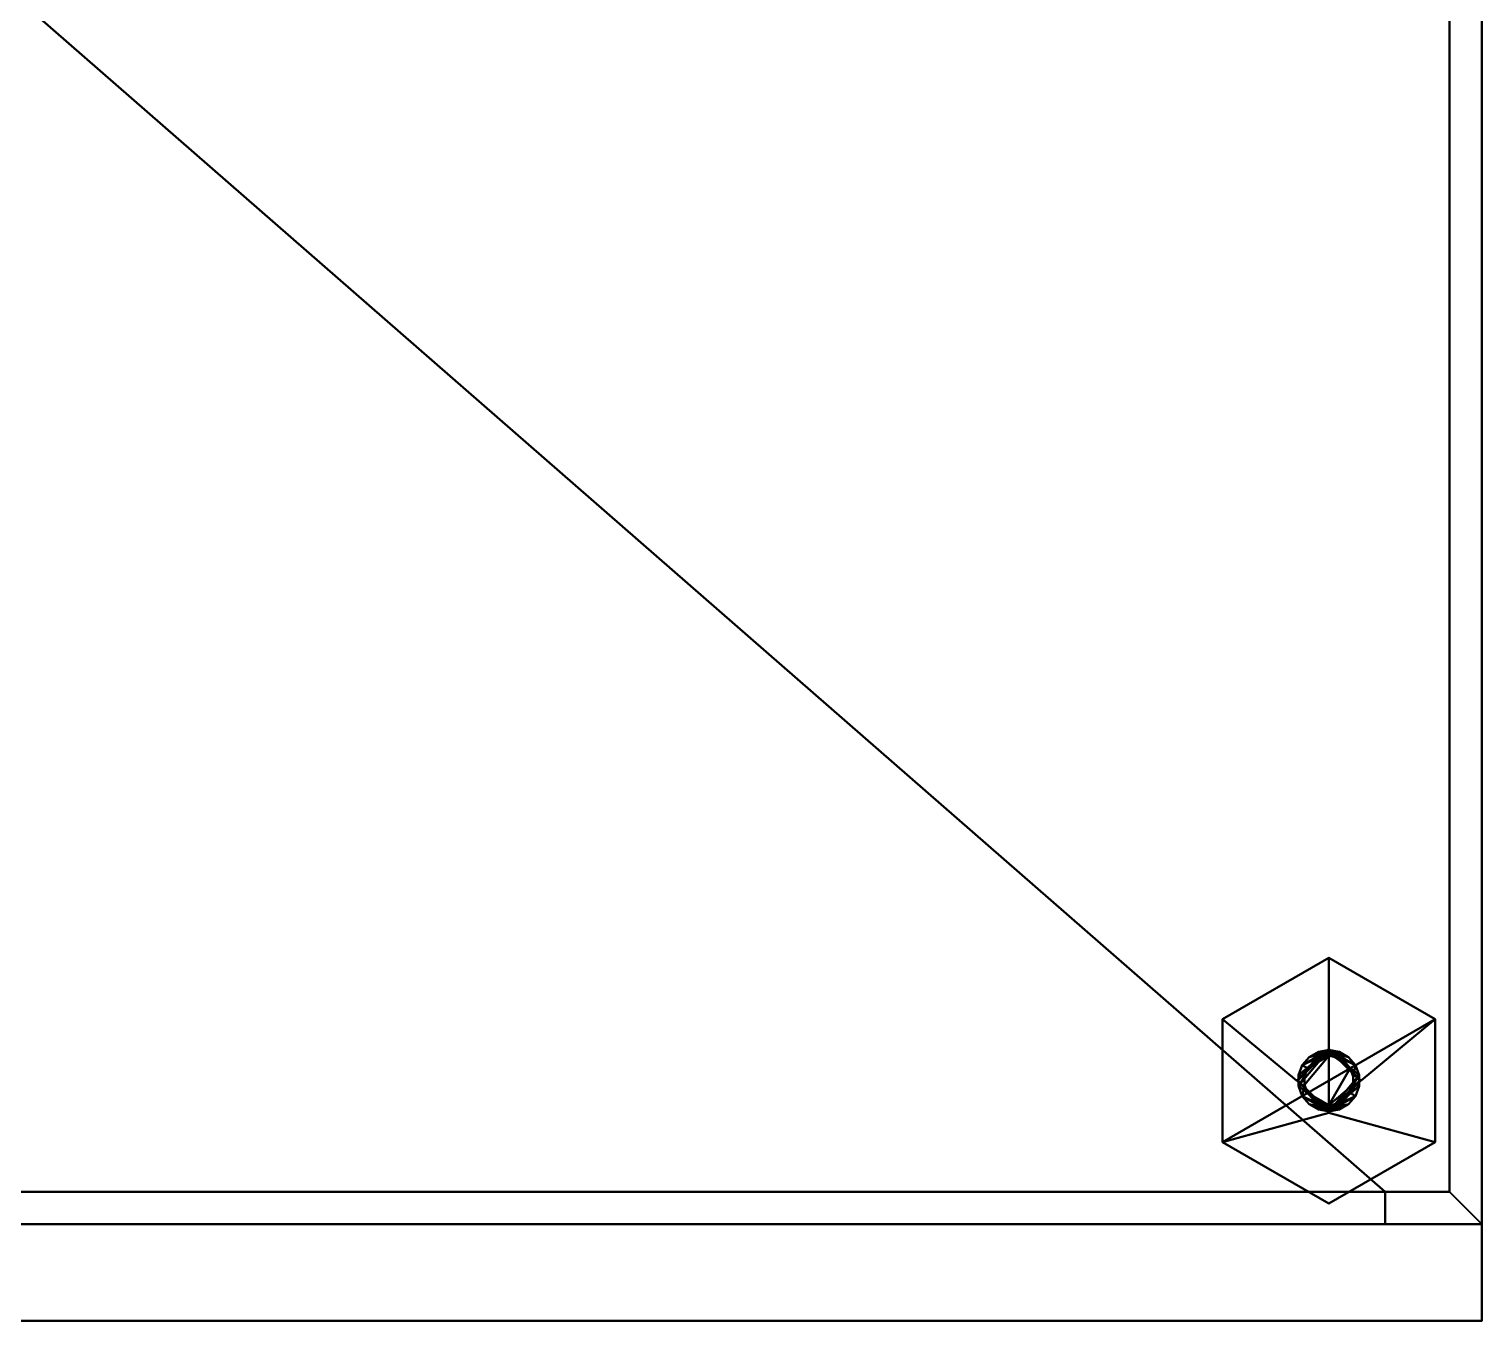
# Model space of a CAD drawing. Header units: millimetres. Extents: x -225 to 2025, y -202 to 200.
# Drawn here: x 450 to 675, y -200 to 0 of the extents above; entities that cross this region are included whole.
import ezdxf

# ---------------------------------------------------------------- set-up
doc = ezdxf.new("R2010")
doc.units = ezdxf.units.MM
doc.layers.add('I-FURN-PNLS', color=7, linetype='Continuous', lineweight=40)

msp = doc.modelspace()

# ---------------------------------------------------------------- meshes
at = {"layer": 'I-FURN-PNLS', "color": 7, "true_color": 0xf5f5f3}
mesh = msp.add_polyface(dxfattribs=at)
corners = [(225, 200, 1799.81), (225, -185, 1799.81), (240, -185, 1799.81), (240, -180, 1799.81), (230, -180, 1799.81), (230, 195, 1799.81), (670, 195, 1799.81), (670, -180, 1799.81), (660, -180, 1799.81), (660, -185, 1799.81), (675, -185, 1799.81), (675, 200, 1799.81)]
mesh.append_faces([[corners[k] for k in face] for face in [(4, 1, 2, 3)]], dxfattribs={"vtx0": -1, "color": 7})
mesh.append_faces([[corners[k] for k in face] for face in [(0, 5, 6, 11), (11, 6, 7, 10)]], dxfattribs={"vtx0": -1, "vtx2": -1, "color": 7})
mesh.append_faces([[corners[k] for k in face] for face in [(9, 10, 7, 8)]], dxfattribs={"vtx1": -1, "color": 7})
mesh.append_faces([[corners[k] for k in face] for face in [(4, 5, 0, 1)]], dxfattribs={"vtx1": -1, "vtx3": -1, "color": 7})
mesh = msp.add_polyface(dxfattribs=at)
corners = [(225, 200, 15), (675, 200, 15), (675, -185, 15), (660, -185, 15), (660, -180, 15), (670, -180, 15), (670, 195, 15), (230, 195, 15), (230, -180, 15), (240, -180, 15), (240, -185, 15), (225, -185, 15)]
mesh.append_faces([[corners[k] for k in face] for face in [(5, 2, 3, 4)]], dxfattribs={"vtx0": -1, "color": 7})
mesh.append_faces([[corners[k] for k in face] for face in [(2, 5, 6, 1)]], dxfattribs={"vtx0": -1, "vtx2": -1, "color": 7})
mesh.append_faces([[corners[k] for k in face] for face in [(10, 11, 8, 9)]], dxfattribs={"vtx1": -1, "color": 7})
mesh.append_faces([[corners[k] for k in face] for face in [(7, 8, 11, 0), (6, 7, 0, 1)]], dxfattribs={"vtx1": -1, "vtx3": -1, "color": 7})
mesh = msp.add_polyface(dxfattribs=at)
corners = [(675, 200, 1799.81), (675, -185, 1799.81), (675, -185, 15), (675, 200, 15)]
mesh.append_faces([[corners[k] for k in face] for face in [(0, 1, 2, 3)]], dxfattribs={"color": 7})
mesh = msp.add_polyface(dxfattribs=at)
corners = [(670, 195, 35), (230, 195, 35), (230, -180, 35), (240, -180, 35), (240, -185, 35), (660, -185, 35), (660, -180, 35), (670, -180, 35)]
mesh.append_faces([[corners[k] for k in face] for face in [(5, 6, 3, 4)]], dxfattribs={"vtx1": -1, "color": 7})
mesh.append_faces([[corners[k] for k in face] for face in [(1, 2, 3, 6)]], dxfattribs={"vtx2": -1, "vtx3": -1, "color": 7})
mesh.append_faces([[corners[k] for k in face] for face in [(6, 7, 0, 1)]], dxfattribs={"vtx3": -1, "color": 7})
mesh = msp.add_polyface(dxfattribs=at)
corners = [(670, 195, 15), (670, -180, 15), (660, -180, 15), (660, -185, 15), (240, -185, 15), (240, -180, 15), (230, -180, 15), (230, 195, 15)]
mesh.append_faces([[corners[k] for k in face] for face in [(4, 5, 2, 3)]], dxfattribs={"vtx1": -1, "color": 7})
mesh.append_faces([[corners[k] for k in face] for face in [(0, 1, 2, 5)]], dxfattribs={"vtx2": -1, "vtx3": -1, "color": 7})
mesh.append_faces([[corners[k] for k in face] for face in [(5, 6, 7, 0)]], dxfattribs={"vtx3": -1, "color": 7})
mesh = msp.add_polyface(dxfattribs=at)
corners = [(670, 195, 1799.81), (230, 195, 1799.81), (230, -180, 1799.81), (240, -180, 1799.81), (240, -185, 1799.81), (660, -185, 1799.81), (660, -180, 1799.81), (670, -180, 1799.81)]
mesh.append_faces([[corners[k] for k in face] for face in [(5, 6, 3, 4)]], dxfattribs={"vtx1": -1, "color": 7})
mesh.append_faces([[corners[k] for k in face] for face in [(1, 2, 3, 6)]], dxfattribs={"vtx2": -1, "vtx3": -1, "color": 7})
mesh.append_faces([[corners[k] for k in face] for face in [(6, 7, 0, 1)]], dxfattribs={"vtx3": -1, "color": 7})
mesh = msp.add_polyface(dxfattribs=at)
corners = [(670, 195, 1789.81), (670, -180, 1789.81), (660, -180, 1789.81), (660, -185, 1789.81), (240, -185, 1789.81), (240, -180, 1789.81), (230, -180, 1789.81), (230, 195, 1789.81)]
mesh.append_faces([[corners[k] for k in face] for face in [(4, 5, 2, 3)]], dxfattribs={"vtx1": -1, "color": 7})
mesh.append_faces([[corners[k] for k in face] for face in [(0, 1, 2, 5)]], dxfattribs={"vtx2": -1, "vtx3": -1, "color": 7})
mesh.append_faces([[corners[k] for k in face] for face in [(5, 6, 7, 0)]], dxfattribs={"vtx3": -1, "color": 7})
mesh = msp.add_polyface(dxfattribs=at)
corners = [(670, 195, 1349.81), (230, 195, 1349.81), (230, -180, 1349.81), (240, -180, 1349.81), (240, -185, 1349.81), (660, -185, 1349.81), (660, -180, 1349.81), (670, -180, 1349.81)]
mesh.append_faces([[corners[k] for k in face] for face in [(5, 6, 3, 4)]], dxfattribs={"vtx1": -1, "color": 7})
mesh.append_faces([[corners[k] for k in face] for face in [(1, 2, 3, 6)]], dxfattribs={"vtx2": -1, "vtx3": -1, "color": 7})
mesh.append_faces([[corners[k] for k in face] for face in [(6, 7, 0, 1)]], dxfattribs={"vtx3": -1, "color": 7})
mesh = msp.add_polyface(dxfattribs=at)
corners = [(670, 195, 1339.81), (670, -180, 1339.81), (660, -180, 1339.81), (660, -185, 1339.81), (240, -185, 1339.81), (240, -180, 1339.81), (230, -180, 1339.81), (230, 195, 1339.81)]
mesh.append_faces([[corners[k] for k in face] for face in [(4, 5, 2, 3)]], dxfattribs={"vtx1": -1, "color": 7})
mesh.append_faces([[corners[k] for k in face] for face in [(0, 1, 2, 5)]], dxfattribs={"vtx2": -1, "vtx3": -1, "color": 7})
mesh.append_faces([[corners[k] for k in face] for face in [(5, 6, 7, 0)]], dxfattribs={"vtx3": -1, "color": 7})
mesh = msp.add_polyface(dxfattribs=at)
corners = [(670, 195, 899.81), (230, 195, 899.81), (230, -180, 899.81), (240, -180, 899.81), (240, -185, 899.81), (660, -185, 899.81), (660, -180, 899.81), (670, -180, 899.81)]
mesh.append_faces([[corners[k] for k in face] for face in [(5, 6, 3, 4)]], dxfattribs={"vtx1": -1, "color": 7})
mesh.append_faces([[corners[k] for k in face] for face in [(1, 2, 3, 6)]], dxfattribs={"vtx2": -1, "vtx3": -1, "color": 7})
mesh.append_faces([[corners[k] for k in face] for face in [(6, 7, 0, 1)]], dxfattribs={"vtx3": -1, "color": 7})
mesh = msp.add_polyface(dxfattribs=at)
corners = [(670, 195, 889.81), (670, -180, 889.81), (660, -180, 889.81), (660, -185, 889.81), (240, -185, 889.81), (240, -180, 889.81), (230, -180, 889.81), (230, 195, 889.81)]
mesh.append_faces([[corners[k] for k in face] for face in [(4, 5, 2, 3)]], dxfattribs={"vtx1": -1, "color": 7})
mesh.append_faces([[corners[k] for k in face] for face in [(0, 1, 2, 5)]], dxfattribs={"vtx2": -1, "vtx3": -1, "color": 7})
mesh.append_faces([[corners[k] for k in face] for face in [(5, 6, 7, 0)]], dxfattribs={"vtx3": -1, "color": 7})
mesh = msp.add_polyface(dxfattribs=at)
corners = [(670, 195, 449.81), (230, 195, 449.81), (230, -180, 449.81), (240, -180, 449.81), (240, -185, 449.81), (660, -185, 449.81), (660, -180, 449.81), (670, -180, 449.81)]
mesh.append_faces([[corners[k] for k in face] for face in [(5, 6, 3, 4)]], dxfattribs={"vtx1": -1, "color": 7})
mesh.append_faces([[corners[k] for k in face] for face in [(1, 2, 3, 6)]], dxfattribs={"vtx2": -1, "vtx3": -1, "color": 7})
mesh.append_faces([[corners[k] for k in face] for face in [(6, 7, 0, 1)]], dxfattribs={"vtx3": -1, "color": 7})
mesh = msp.add_polyface(dxfattribs=at)
corners = [(670, 195, 439.81), (670, -180, 439.81), (660, -180, 439.81), (660, -185, 439.81), (240, -185, 439.81), (240, -180, 439.81), (230, -180, 439.81), (230, 195, 439.81)]
mesh.append_faces([[corners[k] for k in face] for face in [(4, 5, 2, 3)]], dxfattribs={"vtx1": -1, "color": 7})
mesh.append_faces([[corners[k] for k in face] for face in [(0, 1, 2, 5)]], dxfattribs={"vtx2": -1, "vtx3": -1, "color": 7})
mesh.append_faces([[corners[k] for k in face] for face in [(5, 6, 7, 0)]], dxfattribs={"vtx3": -1, "color": 7})
mesh = msp.add_polyface(dxfattribs=at)
corners = [(670, -180, 1799.81), (670, 195, 1799.81), (670, 195, 15), (670, -180, 15)]
mesh.append_faces([[corners[k] for k in face] for face in [(3, 0, 1, 2)]], dxfattribs={"color": 7})
mesh = msp.add_polyface(dxfattribs=at)
corners = [(670, 195, 35), (670, -180, 35), (670, -180, 15), (670, 195, 15)]
mesh.append_faces([[corners[k] for k in face] for face in [(0, 1, 2, 3)]], dxfattribs={"color": 7})
mesh = msp.add_polyface(dxfattribs=at)
corners = [(670, 195, 1799.81), (670, -180, 1799.81), (670, -180, 1789.81), (670, 195, 1789.81)]
mesh.append_faces([[corners[k] for k in face] for face in [(0, 1, 2, 3)]], dxfattribs={"color": 7})
mesh = msp.add_polyface(dxfattribs=at)
corners = [(670, 195, 1349.81), (670, -180, 1349.81), (670, -180, 1339.81), (670, 195, 1339.81)]
mesh.append_faces([[corners[k] for k in face] for face in [(0, 1, 2, 3)]], dxfattribs={"color": 7})
mesh = msp.add_polyface(dxfattribs=at)
corners = [(670, 195, 899.81), (670, -180, 899.81), (670, -180, 889.81), (670, 195, 889.81)]
mesh.append_faces([[corners[k] for k in face] for face in [(3, 0, 1, 2)]], dxfattribs={"color": 7})
mesh = msp.add_polyface(dxfattribs=at)
corners = [(670, 195, 449.81), (670, -180, 449.81), (670, -180, 439.81), (670, 195, 439.81)]
mesh.append_faces([[corners[k] for k in face] for face in [(3, 0, 1, 2)]], dxfattribs={"color": 7})
at = {"layer": 'I-FURN-PNLS', "color": 250, "true_color": 0x191919}
mesh = msp.add_polyface(dxfattribs=at)
corners = [(651.3, -143.8), (634.84, -153.3), (634.84, -153.3, 10), (651.3, -143.8, 10)]
mesh.append_faces([[corners[k] for k in face] for face in [(0, 1, 2, 3)]], dxfattribs={"color": 250})
mesh = msp.add_polyface(dxfattribs=at)
corners = [(667.75, -153.3, 10), (651.3, -143.8, 10), (634.84, -153.3, 10), (634.84, -172.3, 10), (651.3, -181.8, 10), (667.75, -172.3, 10), (651.3, -157.8, 10), (656.3, -162.8, 10), (651.3, -167.8, 10), (646.3, -162.8, 10)]
mesh.append_faces([[corners[k] for k in face] for face in [(3, 8, 9, 2), (2, 9, 6, 1)]], dxfattribs={"vtx0": -1, "vtx2": -1, "color": 250})
mesh.append_faces([[corners[k] for k in face] for face in [(8, 3, 4, 5)]], dxfattribs={"vtx0": -1, "vtx3": -1, "color": 250})
mesh.append_faces([[corners[k] for k in face] for face in [(7, 8, 5, 0), (0, 1, 6, 7)]], dxfattribs={"vtx1": -1, "vtx3": -1, "color": 250})
mesh = msp.add_polyface(dxfattribs=at)
corners = [(651.3, -143.8), (667.75, -153.3), (667.75, -172.3), (651.3, -181.8), (634.84, -172.3), (634.84, -153.3)]
mesh.append_faces([[corners[k] for k in face] for face in [(2, 3, 4, 1), (5, 0, 1, 4)]], dxfattribs={"vtx2": -1, "color": 250})
mesh = msp.add_polyface(dxfattribs=at)
corners = [(667.75, -153.3), (651.3, -143.8), (651.3, -143.8, 10), (667.75, -153.3, 10)]
mesh.append_faces([[corners[k] for k in face] for face in [(0, 1, 2, 3)]], dxfattribs={"color": 250})
mesh = msp.add_polyface(dxfattribs=at)
corners = [(634.84, -153.3), (634.84, -172.3), (634.84, -172.3, 10), (634.84, -153.3, 10)]
mesh.append_faces([[corners[k] for k in face] for face in [(0, 1, 2, 3)]], dxfattribs={"color": 250})
mesh = msp.add_polyface(dxfattribs=at)
corners = [(667.75, -172.3), (667.75, -153.3), (667.75, -153.3, 10), (667.75, -172.3, 10)]
mesh.append_faces([[corners[k] for k in face] for face in [(1, 2, 3, 0)]], dxfattribs={"color": 250})
mesh = msp.add_polyface(dxfattribs=at)
corners = [(651.3, -167.8, 15), (646.3, -162.8, 15), (651.3, -157.8, 15), (651.3, -157.8, 13.75), (651.3, -157.8, 12.5), (651.3, -157.8, 11.25), (651.3, -157.8, 10), (646.3, -162.8, 10), (651.3, -167.8, 10), (651.3, -167.8, 11.25), (651.3, -167.8, 12.5), (651.3, -167.8, 13.75)]
mesh.append_faces([[corners[k] for k in face] for face in [(1, 10, 11, 0)]], dxfattribs={"vtx0": -1, "color": 250})
mesh.append_faces([[corners[k] for k in face] for face in [(4, 7, 10), (10, 1, 4)]], dxfattribs={"vtx0": -1, "vtx1": -1, "vtx2": -1, "color": 250})
mesh.append_faces([[corners[k] for k in face] for face in [(5, 6, 7, 4)]], dxfattribs={"vtx2": -1, "color": 250})
mesh.append_faces([[corners[k] for k in face] for face in [(7, 8, 9, 10), (1, 2, 3, 4)]], dxfattribs={"vtx3": -1, "color": 250})
mesh = msp.add_polyface(dxfattribs=at)
corners = [(651.3, -157.8, 15), (646.3, -162.8, 15), (651.3, -167.8, 15), (656.3, -162.8, 15), (651.3, -167.56, 15), (646.54, -162.8, 15), (651.3, -158.04, 15), (656.06, -162.8, 15)]
mesh.append_faces([[corners[k] for k in face] for face in [(2, 4, 5, 1), (4, 2, 3, 7)]], dxfattribs={"vtx0": -1, "vtx2": -1, "color": 250})
mesh.append_faces([[corners[k] for k in face] for face in [(6, 7, 3, 0), (0, 1, 5, 6)]], dxfattribs={"vtx1": -1, "vtx3": -1, "color": 250})
mesh = msp.add_polyface(dxfattribs=at)
corners = [(651.3, -167.56, 34.05), (649.67, -167.27, 34.05), (648.24, -166.45, 34.05), (647.17, -165.18, 34.05), (646.61, -163.62, 34.05), (646.61, -161.97, 34.05), (647.18, -160.42, 34.05), (648.24, -159.15, 34.05), (649.67, -158.32, 34.05), (651.3, -158.04, 34.05), (651.3, -158.04, 29.29), (651.3, -158.04, 24.53), (651.3, -158.04, 19.76), (651.3, -158.04, 15), (646.54, -162.8, 15), (651.3, -167.56, 15), (651.3, -167.56, 19.76), (651.3, -167.56, 24.53), (651.3, -167.56, 29.29)]
mesh.append_faces([[corners[k] for k in face] for face in [(3, 18, 2), (18, 3, 17)]], dxfattribs={"vtx0": -1, "vtx1": -1, "color": 250})
mesh.append_faces([[corners[k] for k in face] for face in [(4, 11, 17), (17, 11, 14)]], dxfattribs={"vtx0": -1, "vtx1": -1, "vtx2": -1, "color": 250})
mesh.append_faces([[corners[k] for k in face] for face in [(17, 3, 4), (11, 5, 6), (10, 7, 8), (6, 10, 11), (11, 4, 5)]], dxfattribs={"vtx0": -1, "vtx2": -1, "color": 250})
mesh.append_faces([[corners[k] for k in face] for face in [(1, 2, 18), (6, 7, 10)]], dxfattribs={"vtx1": -1, "vtx2": -1, "color": 250})
mesh.append_faces([[corners[k] for k in face] for face in [(18, 0, 1), (8, 9, 10), (12, 13, 14, 11)]], dxfattribs={"vtx2": -1, "color": 250})
mesh.append_faces([[corners[k] for k in face] for face in [(14, 15, 16, 17)]], dxfattribs={"vtx3": -1, "color": 250})
mesh = msp.add_polyface(dxfattribs=at)
corners = [(651.3, -166.61, 35), (649.99, -166.38, 35), (648.85, -165.72, 35), (647.99, -164.71, 35), (647.54, -163.46, 35), (647.54, -162.14, 35), (647.99, -160.89, 35), (648.85, -159.88, 35), (649.99, -159.21, 35), (651.3, -158.98, 35), (651.3, -158.75, 34.76), (651.3, -158.51, 34.53), (651.3, -158.27, 34.29), (651.3, -158.04, 34.05), (649.67, -158.32, 34.05), (648.24, -159.15, 34.05), (647.18, -160.42, 34.05), (646.61, -161.97, 34.05), (646.61, -163.62, 34.05), (647.17, -165.18, 34.05), (648.24, -166.45, 34.05), (649.67, -167.27, 34.05), (651.3, -167.56, 34.05), (651.3, -167.32, 34.29), (651.3, -167.09, 34.53), (651.3, -166.85, 34.76)]
mesh.append_faces([[corners[k] for k in face] for face in [(25, 2, 24), (20, 24, 19), (21, 23, 20), (8, 10, 7), (16, 11, 15), (12, 15, 11)]], dxfattribs={"vtx0": -1, "vtx1": -1, "color": 250})
mesh.append_faces([[corners[k] for k in face] for face in [(24, 3, 19), (6, 11, 16)]], dxfattribs={"vtx0": -1, "vtx1": -1, "vtx2": -1, "color": 250})
mesh.append_faces([[corners[k] for k in face] for face in [(25, 1, 2), (24, 2, 3), (19, 3, 4), (20, 23, 24), (4, 18, 19), (11, 6, 7), (17, 5, 6), (12, 14, 15), (5, 17, 18)]], dxfattribs={"vtx0": -1, "vtx2": -1, "color": 250})
mesh.append_faces([[corners[k] for k in face] for face in [(13, 14, 12)]], dxfattribs={"vtx1": -1, "color": 250})
mesh.append_faces([[corners[k] for k in face] for face in [(4, 5, 18), (10, 11, 7), (16, 17, 6)]], dxfattribs={"vtx1": -1, "vtx2": -1, "color": 250})
mesh.append_faces([[corners[k] for k in face] for face in [(25, 0, 1), (21, 22, 23), (8, 9, 10)]], dxfattribs={"vtx2": -1, "color": 250})
mesh = msp.add_polyface(dxfattribs=at)
corners = [(651.3, -158.98, 35), (649.99, -159.21, 35), (648.85, -159.88, 35), (647.99, -160.89, 35), (647.54, -162.14, 35), (647.54, -163.46, 35), (647.99, -164.71, 35), (648.85, -165.72, 35), (649.99, -166.38, 35), (651.3, -166.61, 35), (652.61, -166.38, 35), (653.75, -165.72, 35), (654.6, -164.71, 35), (655.06, -163.46, 35), (655.06, -162.14, 35), (654.6, -160.89, 35), (653.75, -159.87, 35), (652.6, -159.21, 35)]
mesh.append_faces([[corners[k] for k in face] for face in [(0, 9, 15, 17)]], dxfattribs={"vtx0": -1, "vtx1": -1, "vtx2": -1, "color": 250})
mesh.append_faces([[corners[k] for k in face] for face in [(9, 13, 14, 15), (0, 3, 4, 5)]], dxfattribs={"vtx0": -1, "vtx3": -1, "color": 250})
mesh.append_faces([[corners[k] for k in face] for face in [(12, 13, 11), (16, 17, 15)]], dxfattribs={"vtx1": -1, "color": 250})
mesh.append_faces([[corners[k] for k in face] for face in [(5, 6, 9, 0)]], dxfattribs={"vtx1": -1, "vtx2": -1, "vtx3": -1, "color": 250})
mesh.append_faces([[corners[k] for k in face] for face in [(7, 8, 9, 6)]], dxfattribs={"vtx2": -1, "color": 250})
mesh.append_faces([[corners[k] for k in face] for face in [(9, 10, 11, 13)]], dxfattribs={"vtx2": -1, "vtx3": -1, "color": 250})
mesh.append_faces([[corners[k] for k in face] for face in [(0, 1, 2, 3)]], dxfattribs={"vtx3": -1, "color": 250})
mesh = msp.add_polyface(dxfattribs=at)
corners = [(651.3, -157.8, 10), (651.3, -157.8, 11.25), (651.3, -157.8, 12.5), (651.3, -157.8, 13.75), (651.3, -157.8, 15), (656.3, -162.8, 15), (651.3, -167.8, 15), (651.3, -167.8, 13.75), (651.3, -167.8, 12.5), (651.3, -167.8, 11.25), (651.3, -167.8, 10), (656.3, -162.8, 10)]
mesh.append_faces([[corners[k] for k in face] for face in [(8, 2, 5), (2, 8, 11)]], dxfattribs={"vtx0": -1, "vtx1": -1, "vtx2": -1, "color": 250})
mesh.append_faces([[corners[k] for k in face] for face in [(1, 2, 11, 0), (7, 8, 5, 6)]], dxfattribs={"vtx1": -1, "color": 250})
mesh.append_faces([[corners[k] for k in face] for face in [(3, 4, 5, 2), (9, 10, 11, 8)]], dxfattribs={"vtx2": -1, "color": 250})
mesh = msp.add_polyface(dxfattribs=at)
corners = [(651.3, -158.04, 15), (651.3, -158.04, 19.76), (651.3, -158.04, 24.53), (651.3, -158.04, 29.29), (651.3, -158.04, 34.05), (652.93, -158.32, 34.05), (654.36, -159.15, 34.05), (655.42, -160.42, 34.05), (655.99, -161.97, 34.05), (655.99, -163.63, 34.05), (655.42, -165.18, 34.05), (654.36, -166.45, 34.05), (652.93, -167.27, 34.05), (651.3, -167.56, 34.05), (651.3, -167.56, 29.29), (651.3, -167.56, 24.53), (651.3, -167.56, 19.76), (651.3, -167.56, 15), (656.06, -162.8, 15)]
mesh.append_faces([[corners[k] for k in face] for face in [(14, 12, 13)]], dxfattribs={"vtx0": -1, "color": 250})
mesh.append_faces([[corners[k] for k in face] for face in [(15, 10, 14)]], dxfattribs={"vtx0": -1, "vtx1": -1, "color": 250})
mesh.append_faces([[corners[k] for k in face] for face in [(15, 2, 8), (15, 18, 2)]], dxfattribs={"vtx0": -1, "vtx1": -1, "vtx2": -1, "color": 250})
mesh.append_faces([[corners[k] for k in face] for face in [(3, 5, 6), (3, 6, 7), (2, 7, 8), (15, 9, 10), (14, 11, 12), (15, 8, 9)]], dxfattribs={"vtx0": -1, "vtx2": -1, "color": 250})
mesh.append_faces([[corners[k] for k in face] for face in [(4, 5, 3), (1, 2, 18, 0)]], dxfattribs={"vtx1": -1, "color": 250})
mesh.append_faces([[corners[k] for k in face] for face in [(2, 3, 7), (10, 11, 14)]], dxfattribs={"vtx1": -1, "vtx2": -1, "color": 250})
mesh.append_faces([[corners[k] for k in face] for face in [(16, 17, 18, 15)]], dxfattribs={"vtx2": -1, "color": 250})
mesh = msp.add_polyface(dxfattribs=at)
corners = [(651.3, -158.04, 34.05), (651.3, -158.27, 34.29), (651.3, -158.51, 34.53), (651.3, -158.75, 34.76), (651.3, -158.98, 35), (652.6, -159.21, 35), (653.75, -159.87, 35), (654.6, -160.89, 35), (655.06, -162.14, 35), (655.06, -163.46, 35), (654.6, -164.71, 35), (653.75, -165.72, 35), (652.61, -166.38, 35), (651.3, -166.61, 35), (651.3, -166.85, 34.76), (651.3, -167.09, 34.53), (651.3, -167.32, 34.29), (651.3, -167.56, 34.05), (652.93, -167.27, 34.05), (654.36, -166.45, 34.05), (655.42, -165.18, 34.05), (655.99, -163.63, 34.05), (655.99, -161.97, 34.05), (655.42, -160.42, 34.05), (654.36, -159.15, 34.05), (652.93, -158.32, 34.05)]
mesh.append_faces([[corners[k] for k in face] for face in [(3, 6, 2), (25, 1, 24), (12, 14, 11), (20, 15, 19), (16, 19, 15)]], dxfattribs={"vtx0": -1, "vtx1": -1, "color": 250})
mesh.append_faces([[corners[k] for k in face] for face in [(23, 2, 7), (10, 15, 20)]], dxfattribs={"vtx0": -1, "vtx1": -1, "vtx2": -1, "color": 250})
mesh.append_faces([[corners[k] for k in face] for face in [(3, 5, 6), (2, 6, 7), (23, 7, 8), (8, 22, 23), (15, 10, 11), (21, 9, 10), (16, 18, 19), (9, 21, 22)]], dxfattribs={"vtx0": -1, "vtx2": -1, "color": 250})
mesh.append_faces([[corners[k] for k in face] for face in [(4, 5, 3), (0, 1, 25), (17, 18, 16)]], dxfattribs={"vtx1": -1, "color": 250})
mesh.append_faces([[corners[k] for k in face] for face in [(1, 2, 24), (23, 24, 2), (8, 9, 22), (14, 15, 11), (20, 21, 10)]], dxfattribs={"vtx1": -1, "vtx2": -1, "color": 250})
mesh.append_faces([[corners[k] for k in face] for face in [(12, 13, 14)]], dxfattribs={"vtx2": -1, "color": 250})
mesh = msp.add_polyface(dxfattribs=at)
corners = [(634.84, -172.3), (651.3, -181.8), (651.3, -181.8, 10), (634.84, -172.3, 10)]
mesh.append_faces([[corners[k] for k in face] for face in [(0, 1, 2, 3)]], dxfattribs={"color": 250})
mesh = msp.add_polyface(dxfattribs=at)
corners = [(651.3, -181.8), (667.75, -172.3), (667.75, -172.3, 10), (651.3, -181.8, 10)]
mesh.append_faces([[corners[k] for k in face] for face in [(0, 1, 2, 3)]], dxfattribs={"color": 250})
at = {"layer": 'I-FURN-PNLS', "color": 7, "true_color": 0xf5f5f3}
mesh = msp.add_polyface(dxfattribs=at)
corners = [(660, -180, 1799.81), (670, -180, 1799.81), (670, -180, 15), (660, -180, 15)]
mesh.append_faces([[corners[k] for k in face] for face in [(3, 0, 1, 2)]], dxfattribs={"color": 7})
mesh = msp.add_polyface(dxfattribs=at)
corners = [(660, -185, 1799.81), (660, -180, 1799.81), (660, -180, 15), (660, -185, 15)]
mesh.append_faces([[corners[k] for k in face] for face in [(0, 1, 2, 3)]], dxfattribs={"color": 7})
mesh = msp.add_polyface(dxfattribs=at)
corners = [(660, -180, 35), (660, -185, 35), (660, -185, 15), (660, -180, 15)]
mesh.append_faces([[corners[k] for k in face] for face in [(0, 1, 2, 3)]], dxfattribs={"color": 7})
mesh = msp.add_polyface(dxfattribs=at)
corners = [(670, -180, 35), (660, -180, 35), (660, -180, 15), (670, -180, 15)]
mesh.append_faces([[corners[k] for k in face] for face in [(0, 1, 2, 3)]], dxfattribs={"color": 7})
mesh = msp.add_polyface(dxfattribs=at)
corners = [(660, -180, 1799.81), (660, -185, 1799.81), (660, -185, 1789.81), (660, -180, 1789.81)]
mesh.append_faces([[corners[k] for k in face] for face in [(3, 0, 1, 2)]], dxfattribs={"color": 7})
mesh = msp.add_polyface(dxfattribs=at)
corners = [(670, -180, 1799.81), (660, -180, 1799.81), (660, -180, 1789.81), (670, -180, 1789.81)]
mesh.append_faces([[corners[k] for k in face] for face in [(0, 1, 2, 3)]], dxfattribs={"color": 7})
mesh = msp.add_polyface(dxfattribs=at)
corners = [(660, -180, 1349.81), (660, -185, 1349.81), (660, -185, 1339.81), (660, -180, 1339.81)]
mesh.append_faces([[corners[k] for k in face] for face in [(3, 0, 1, 2)]], dxfattribs={"color": 7})
mesh = msp.add_polyface(dxfattribs=at)
corners = [(670, -180, 1349.81), (660, -180, 1349.81), (660, -180, 1339.81), (670, -180, 1339.81)]
mesh.append_faces([[corners[k] for k in face] for face in [(0, 1, 2, 3)]], dxfattribs={"color": 7})
mesh = msp.add_polyface(dxfattribs=at)
corners = [(660, -180, 899.81), (660, -185, 899.81), (660, -185, 889.81), (660, -180, 889.81)]
mesh.append_faces([[corners[k] for k in face] for face in [(0, 1, 2, 3)]], dxfattribs={"color": 7})
mesh = msp.add_polyface(dxfattribs=at)
corners = [(670, -180, 899.81), (660, -180, 899.81), (660, -180, 889.81), (670, -180, 889.81)]
mesh.append_faces([[corners[k] for k in face] for face in [(0, 1, 2, 3)]], dxfattribs={"color": 7})
mesh = msp.add_polyface(dxfattribs=at)
corners = [(660, -180, 449.81), (660, -185, 449.81), (660, -185, 439.81), (660, -180, 439.81)]
mesh.append_faces([[corners[k] for k in face] for face in [(0, 1, 2, 3)]], dxfattribs={"color": 7})
mesh = msp.add_polyface(dxfattribs=at)
corners = [(670, -180, 449.81), (660, -180, 449.81), (660, -180, 439.81), (670, -180, 439.81)]
mesh.append_faces([[corners[k] for k in face] for face in [(0, 1, 2, 3)]], dxfattribs={"color": 7})
at = {"layer": 'I-FURN-PNLS', "color": 252, "true_color": 0x938b80}
mesh = msp.add_polyface(dxfattribs=at)
corners = [(675, -185, 449.81), (225, -185, 449.81), (225, -200, 449.81), (675, -200, 449.81)]
mesh.append_faces([[corners[k] for k in face] for face in [(3, 0, 1, 2)]], dxfattribs={"color": 252})
mesh = msp.add_polyface(dxfattribs=at)
corners = [(675, -185, 15), (675, -200, 15), (225, -200, 15), (225, -185, 15)]
mesh.append_faces([[corners[k] for k in face] for face in [(2, 3, 0, 1)]], dxfattribs={"color": 252})
mesh = msp.add_polyface(dxfattribs=at)
corners = [(225, -185, 449.81), (675, -185, 449.81), (675, -185, 15), (225, -185, 15)]
mesh.append_faces([[corners[k] for k in face] for face in [(0, 1, 2, 3)]], dxfattribs={"color": 252})
at = {"layer": 'I-FURN-PNLS', "color": 139, "true_color": 0x404a58}
mesh = msp.add_polyface(dxfattribs=at)
corners = [(675, -185, 899.81), (225, -185, 899.81), (225, -200, 899.81), (675, -200, 899.81)]
mesh.append_faces([[corners[k] for k in face] for face in [(3, 0, 1, 2)]], dxfattribs={"color": 139})
mesh = msp.add_polyface(dxfattribs=at)
corners = [(675, -185, 454.81), (675, -200, 454.81), (225, -200, 454.81), (225, -185, 454.81)]
mesh.append_faces([[corners[k] for k in face] for face in [(2, 3, 0, 1)]], dxfattribs={"color": 139})
mesh = msp.add_polyface(dxfattribs=at)
corners = [(225, -185, 899.81), (675, -185, 899.81), (675, -185, 454.81), (225, -185, 454.81)]
mesh.append_faces([[corners[k] for k in face] for face in [(3, 0, 1, 2)]], dxfattribs={"color": 139})
mesh = msp.add_polyface(dxfattribs=at)
corners = [(675, -185, 1349.81), (225, -185, 1349.81), (225, -200, 1349.81), (675, -200, 1349.81)]
mesh.append_faces([[corners[k] for k in face] for face in [(3, 0, 1, 2)]], dxfattribs={"color": 139})
mesh = msp.add_polyface(dxfattribs=at)
corners = [(675, -185, 904.81), (675, -200, 904.81), (225, -200, 904.81), (225, -185, 904.81)]
mesh.append_faces([[corners[k] for k in face] for face in [(2, 3, 0, 1)]], dxfattribs={"color": 139})
mesh = msp.add_polyface(dxfattribs=at)
corners = [(225, -185, 1349.81), (675, -185, 1349.81), (675, -185, 904.81), (225, -185, 904.81)]
mesh.append_faces([[corners[k] for k in face] for face in [(0, 1, 2, 3)]], dxfattribs={"color": 139})
at = {"layer": 'I-FURN-PNLS', "color": 252, "true_color": 0x938b80}
mesh = msp.add_polyface(dxfattribs=at)
corners = [(675, -185, 1799.81), (225, -185, 1799.81), (225, -200, 1799.81), (675, -200, 1799.81)]
mesh.append_faces([[corners[k] for k in face] for face in [(3, 0, 1, 2)]], dxfattribs={"color": 252})
mesh = msp.add_polyface(dxfattribs=at)
corners = [(675, -185, 1354.81), (675, -200, 1354.81), (225, -200, 1354.81), (225, -185, 1354.81)]
mesh.append_faces([[corners[k] for k in face] for face in [(2, 3, 0, 1)]], dxfattribs={"color": 252})
mesh = msp.add_polyface(dxfattribs=at)
corners = [(225, -185, 1799.81), (675, -185, 1799.81), (675, -185, 1354.81), (225, -185, 1354.81)]
mesh.append_faces([[corners[k] for k in face] for face in [(3, 0, 1, 2)]], dxfattribs={"color": 252})
at = {"layer": 'I-FURN-PNLS', "color": 7, "true_color": 0xf5f5f3}
mesh = msp.add_polyface(dxfattribs=at)
corners = [(660, -185, 35), (240, -185, 35), (240, -185, 15), (660, -185, 15)]
mesh.append_faces([[corners[k] for k in face] for face in [(0, 1, 2, 3)]], dxfattribs={"color": 7})
mesh = msp.add_polyface(dxfattribs=at)
corners = [(660, -185, 1799.81), (240, -185, 1799.81), (240, -185, 1789.81), (660, -185, 1789.81)]
mesh.append_faces([[corners[k] for k in face] for face in [(0, 1, 2, 3)]], dxfattribs={"color": 7})
mesh = msp.add_polyface(dxfattribs=at)
corners = [(660, -185, 1349.81), (240, -185, 1349.81), (240, -185, 1339.81), (660, -185, 1339.81)]
mesh.append_faces([[corners[k] for k in face] for face in [(3, 0, 1, 2)]], dxfattribs={"color": 7})
mesh = msp.add_polyface(dxfattribs=at)
corners = [(660, -185, 899.81), (240, -185, 899.81), (240, -185, 889.81), (660, -185, 889.81)]
mesh.append_faces([[corners[k] for k in face] for face in [(3, 0, 1, 2)]], dxfattribs={"color": 7})
mesh = msp.add_polyface(dxfattribs=at)
corners = [(660, -185, 449.81), (240, -185, 449.81), (240, -185, 439.81), (660, -185, 439.81)]
mesh.append_faces([[corners[k] for k in face] for face in [(3, 0, 1, 2)]], dxfattribs={"color": 7})
mesh = msp.add_polyface(dxfattribs=at)
corners = [(675, -185, 1799.81), (660, -185, 1799.81), (660, -185, 15), (675, -185, 15)]
mesh.append_faces([[corners[k] for k in face] for face in [(0, 1, 2, 3)]], dxfattribs={"color": 7})
at = {"layer": 'I-FURN-PNLS', "color": 252, "true_color": 0x938b80}
mesh = msp.add_polyface(dxfattribs=at)
corners = [(675, -185, 449.81), (675, -200, 449.81), (675, -200, 15), (675, -185, 15)]
mesh.append_faces([[corners[k] for k in face] for face in [(3, 0, 1, 2)]], dxfattribs={"color": 252})
at = {"layer": 'I-FURN-PNLS', "color": 139, "true_color": 0x404a58}
mesh = msp.add_polyface(dxfattribs=at)
corners = [(675, -185, 899.81), (675, -200, 899.81), (675, -200, 454.81), (675, -185, 454.81)]
mesh.append_faces([[corners[k] for k in face] for face in [(0, 1, 2, 3)]], dxfattribs={"color": 139})
at = {"layer": 'I-FURN-PNLS', "color": 252, "true_color": 0x938b80}
mesh = msp.add_polyface(dxfattribs=at)
corners = [(675, -200, 449.81), (225, -200, 449.81), (225, -200, 15), (675, -200, 15)]
mesh.append_faces([[corners[k] for k in face] for face in [(0, 1, 2, 3)]], dxfattribs={"color": 252})
at = {"layer": 'I-FURN-PNLS', "color": 139, "true_color": 0x404a58}
mesh = msp.add_polyface(dxfattribs=at)
corners = [(675, -200, 899.81), (225, -200, 899.81), (225, -200, 454.81), (675, -200, 454.81)]
mesh.append_faces([[corners[k] for k in face] for face in [(3, 0, 1, 2)]], dxfattribs={"color": 139})
mesh = msp.add_polyface(dxfattribs=at)
corners = [(675, -200, 1349.81), (225, -200, 1349.81), (225, -200, 904.81), (675, -200, 904.81)]
mesh.append_faces([[corners[k] for k in face] for face in [(0, 1, 2, 3)]], dxfattribs={"color": 139})
at = {"layer": 'I-FURN-PNLS', "color": 252, "true_color": 0x938b80}
mesh = msp.add_polyface(dxfattribs=at)
corners = [(675, -200, 1799.81), (225, -200, 1799.81), (225, -200, 1354.81), (675, -200, 1354.81)]
mesh.append_faces([[corners[k] for k in face] for face in [(3, 0, 1, 2)]], dxfattribs={"color": 252})

doc.saveas('drawing.dxf')
